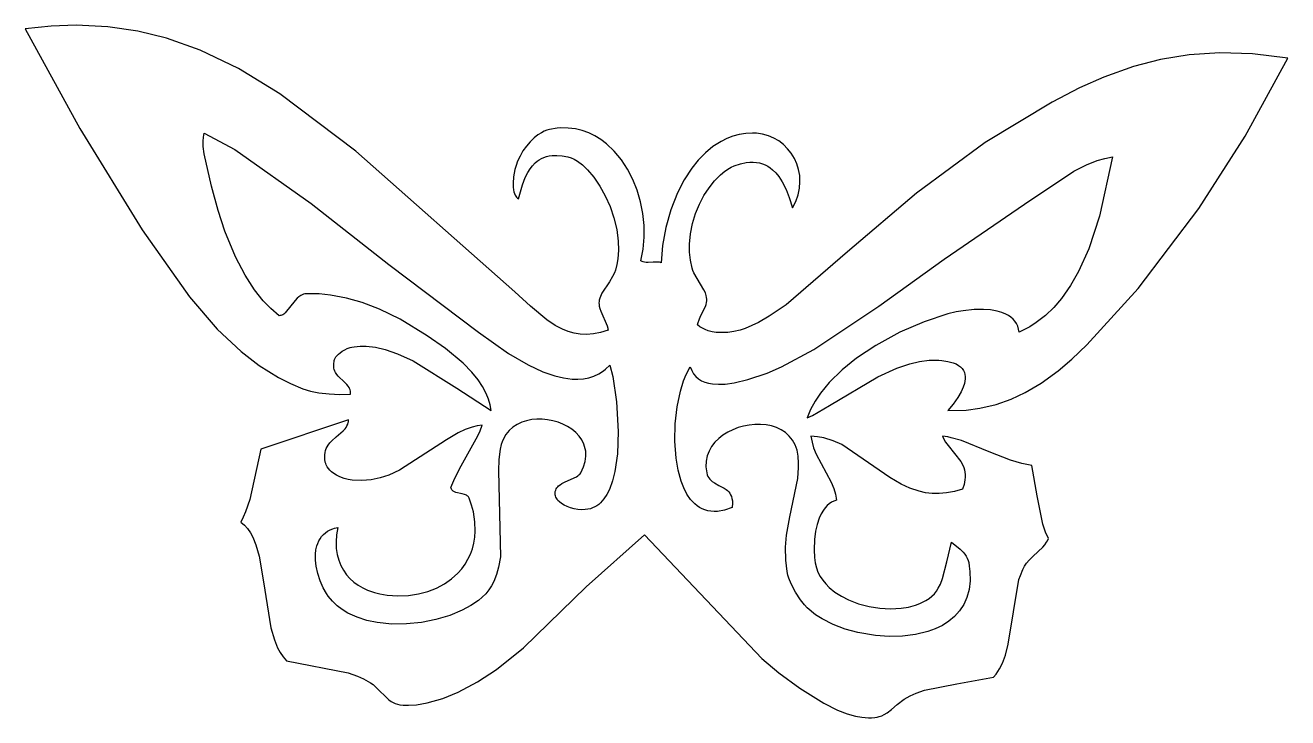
# Model space of a CAD drawing. Extents: x 0.16 to 6.56, y 0.16 to 3.67.
import ezdxf

# ---------------------------------------------------------------- set-up
doc = ezdxf.new("R2010")
doc.units = 0
doc.layers.add('BUTTERFLY1', color=7, linetype='CONTINUOUS')

msp = doc.modelspace()

# ---------------------------------------------------------------- linework, layer by layer
at = {"layer": 'BUTTERFLY1'}
msp.add_polyline3d([(1.4833, 0.4489, 4.6118), (1.7955, 0.3883, 4.6118), (1.8427, 0.3716, 4.6118), (1.8729, 0.3581, 4.6118), (1.9092, 0.3378, 4.6118), (1.9222, 0.3288, 4.6118), (1.9368, 0.3164, 4.6118), (2.0018, 0.2514, 4.6118), (2.0137, 0.2431, 4.6118), (2.0234, 0.2377, 4.6118), (2.0338, 0.2331, 4.6118), (2.0451, 0.2294, 4.6118), (2.0574, 0.2267, 4.6118), (2.0741, 0.2248, 4.6118), (2.101, 0.2242, 4.6118), (2.1419, 0.2269, 4.6118), (2.1683, 0.2306, 4.6118), (2.1963, 0.236, 4.6118), (2.2757, 0.2587, 4.6118), (2.3527, 0.2896, 4.6118), (2.4519, 0.3421, 4.6118), (2.5473, 0.4054, 4.6118), (2.6843, 0.5157, 4.6118), (3.0016, 0.8251, 4.6118), (3.298, 1.0878, 4.6118), (3.8927, 0.4609, 4.6118), (3.9786, 0.3888, 4.6118), (4.085, 0.3101, 4.6118), (4.2058, 0.2341, 4.6118), (4.2759, 0.1992, 4.6118), (4.3247, 0.1805, 4.6118), (4.366, 0.169, 4.6118), (4.3991, 0.1631, 4.6118), (4.432, 0.1606, 4.6118), (4.4484, 0.1607, 4.6118), (4.4646, 0.1619, 4.6118), (4.4757, 0.1636, 4.6118), (4.4862, 0.1662, 4.6118), (4.4993, 0.171, 4.6118), (4.5117, 0.177, 4.6118), (4.5264, 0.186, 4.6118), (4.5485, 0.2029, 4.6118), (4.5782, 0.2283, 4.6118), (4.6128, 0.2545, 4.6118), (4.6431, 0.2716, 4.6118), (4.6748, 0.2859, 4.6118), (4.7164, 0.3002, 4.6118), (4.8798, 0.3321, 4.6118), (5.0665, 0.3656, 4.6118), (5.0796, 0.3819, 4.6118), (5.0968, 0.4083, 4.6118), (5.111, 0.4369, 4.6118), (5.1263, 0.478, 4.6118), (5.1404, 0.5331, 4.6118), (5.1952, 0.8607, 4.6118), (5.2022, 0.8818, 4.6118), (5.2146, 0.9119, 4.6118), (5.2235, 0.9287, 4.6118), (5.2335, 0.9435, 4.6118), (5.2471, 0.9598, 4.6118), (5.2674, 0.9798, 4.6118), (5.3161, 1.0249, 4.6118), (5.326, 1.037, 4.6118), (5.3349, 1.0503, 4.6118), (5.3389, 1.0575, 4.6118), (5.3442, 1.0693, 4.6118), (5.3303, 1.1007, 4.6118), (5.3167, 1.1415, 4.6118), (5.288, 1.2852, 4.6118), (5.2609, 1.4396, 4.6118), (5.2104, 1.4491, 4.6118), (5.1525, 1.4657, 4.6118), (5.0433, 1.509, 4.6118), (4.9041, 1.5658, 4.6118), (4.8517, 1.5805, 4.6118), (4.834, 1.584, 4.6118), (4.8072, 1.5878, 4.6118), (4.814, 1.5727, 4.6118), (4.8224, 1.5584, 4.6118), (4.8355, 1.5404, 4.6118), (4.8999, 1.4602, 4.6118), (4.9082, 1.4451, 4.6118), (4.9149, 1.4291, 4.6118), (4.9183, 1.4178, 4.6118), (4.9207, 1.4059, 4.6118), (4.922, 1.3934, 4.6118), (4.9222, 1.3802, 4.6118), (4.9211, 1.3662, 4.6118), (4.9168, 1.3437, 4.6118), (4.909, 1.3193, 4.6118), (4.8678, 1.3076, 4.6118), (4.8286, 1.3003, 4.6118), (4.7912, 1.2971, 4.6118), (4.7555, 1.2976, 4.6118), (4.7213, 1.3016, 4.6118), (4.6886, 1.3086, 4.6118), (4.6418, 1.3242, 4.6118), (4.5974, 1.3448, 4.6118), (4.541, 1.3783, 4.6118), (4.2968, 1.5452, 4.6118), (4.2528, 1.5648, 4.6118), (4.2066, 1.579, 4.6118), (4.1743, 1.585, 4.6118), (4.1406, 1.5878, 4.6118), (4.1463, 1.5572, 4.6118), (4.1545, 1.5291, 4.6118), (4.1674, 1.4966, 4.6118), (4.1922, 1.4488, 4.6118), (4.2435, 1.355, 4.6118), (4.2564, 1.3225, 4.6118), (4.2645, 1.2943, 4.6118), (4.2702, 1.2637, 4.6118), (4.257, 1.2593, 4.6118), (4.2447, 1.2531, 4.6118), (4.2333, 1.2453, 4.6118), (4.2228, 1.2361, 4.6118), (4.2131, 1.2255, 4.6118), (4.2044, 1.2136, 4.6118), (4.1927, 1.1938, 4.6118), (4.1828, 1.1719, 4.6118), (4.1723, 1.1403, 4.6118), (4.1646, 1.1067, 4.6118), (4.1587, 1.0636, 4.6118), (4.1567, 1.0127, 4.6118), (4.1587, 0.9733, 4.6118), (4.1627, 0.9452, 4.6118), (4.1684, 0.9211, 4.6118), (4.1766, 0.8987, 4.6118), (4.1874, 0.8775, 4.6118), (4.2005, 0.8575, 4.6118), (4.2158, 0.8388, 4.6118), (4.2331, 0.8212, 4.6118), (4.2623, 0.7973, 4.6118), (4.295, 0.7762, 4.6118), (4.3306, 0.758, 4.6118), (4.3815, 0.7385, 4.6118), (4.4351, 0.7243, 4.6118), (4.4899, 0.7157, 4.6118), (4.5445, 0.7128, 4.6118), (4.5976, 0.7157, 4.6118), (4.6355, 0.7217, 4.6118), (4.6712, 0.7311, 4.6118), (4.6934, 0.7393, 4.6118), (4.7239, 0.7545, 4.6118), (4.74, 0.7651, 4.6118), (4.754, 0.7766, 4.6118), (4.7664, 0.7892, 4.6118), (4.7771, 0.8027, 4.6118), (4.7864, 0.8172, 4.6118), (4.7969, 0.8379, 4.6118), (4.8077, 0.8661, 4.6118), (4.8292, 0.9507, 4.6118), (4.8535, 1.0508, 4.6118), (4.8968, 1.0154, 4.6118), (4.913, 0.9993, 4.6118), (4.9213, 0.9892, 4.6118), (4.928, 0.9792, 4.6118), (4.9332, 0.9691, 4.6118), (4.9372, 0.9586, 4.6118), (4.9403, 0.9474, 4.6118), (4.9435, 0.9287, 4.6118), (4.9461, 0.9026, 4.6118), (4.9471, 0.8544, 4.6118), (4.942, 0.8105, 4.6118), (4.9312, 0.7706, 4.6118), (4.9152, 0.7347, 4.6118), (4.8943, 0.7027, 4.6118), (4.8691, 0.6744, 4.6118), (4.8398, 0.6499, 4.6118), (4.807, 0.6289, 4.6118), (4.7711, 0.6114, 4.6118), (4.7325, 0.5972, 4.6118), (4.6705, 0.582, 4.6118), (4.6049, 0.5739, 4.6118), (4.5371, 0.5723, 4.6118), (4.4685, 0.577, 4.6118), (4.3783, 0.5925, 4.6118), (4.3136, 0.6105, 4.6118), (4.253, 0.6336, 4.6118), (4.1978, 0.6614, 4.6118), (4.1648, 0.6825, 4.6118), (4.1221, 0.7174, 4.6118), (4.1081, 0.7325, 4.6118), (4.0881, 0.7586, 4.6118), (4.0632, 0.7975, 4.6118), (4.0413, 0.8396, 4.6118), (4.0294, 0.8685, 4.6118), (4.0244, 0.8843, 4.6118), (4.0202, 0.9026, 4.6118), (4.0135, 0.959, 4.6118), (4.0122, 1.025, 4.6118), (4.017, 1.0867, 4.6118), (4.0331, 1.1788, 4.6118), (4.0739, 1.3734, 4.6118), (4.078, 1.4286, 4.6118), (4.078, 1.4512, 4.6118), (4.0758, 1.4859, 4.6118), (4.0703, 1.5167, 4.6118), (4.0607, 1.5441, 4.6118), (4.0475, 1.5681, 4.6118), (4.0311, 1.5887, 4.6118), (4.0118, 1.6062, 4.6118), (3.9899, 1.6205, 4.6118), (3.966, 1.6317, 4.6118), (3.9403, 1.6399, 4.6118), (3.9133, 1.6453, 4.6118), (3.8853, 1.6478, 4.6118), (3.8568, 1.6476, 4.6118), (3.8281, 1.6447, 4.6118), (3.7996, 1.6392, 4.6118), (3.7716, 1.6313, 4.6118), (3.7446, 1.6209, 4.6118), (3.719, 1.6083, 4.6118), (3.6951, 1.5933, 4.6118), (3.6734, 1.5762, 4.6118), (3.6541, 1.557, 4.6118), (3.6378, 1.5358, 4.6118), (3.6247, 1.5127, 4.6118), (3.6153, 1.4877, 4.6118), (3.6099, 1.461, 4.6118), (3.609, 1.4326, 4.6118), (3.6128, 1.4026, 4.6118), (3.6155, 1.3927, 4.6118), (3.6191, 1.384, 4.6118), (3.6236, 1.3763, 4.6118), (3.6288, 1.3695, 4.6118), (3.6346, 1.3634, 4.6118), (3.641, 1.358, 4.6118), (3.6514, 1.3509, 4.6118), (3.6742, 1.3388, 4.6118), (3.7009, 1.3246, 4.6118), (3.7115, 1.3174, 4.6118), (3.718, 1.312, 4.6118), (3.724, 1.3058, 4.6118), (3.7293, 1.2989, 4.6118), (3.734, 1.291, 4.6118), (3.7378, 1.2822, 4.6118), (3.7408, 1.2722, 4.6118), (3.7427, 1.261, 4.6118), (3.7435, 1.2484, 4.6118), (3.7425, 1.2267, 4.6118), (3.703, 1.2131, 4.6118), (3.6667, 1.2069, 4.6118), (3.6497, 1.2063, 4.6118), (3.6336, 1.2074, 4.6118), (3.6182, 1.2101, 4.6118), (3.6035, 1.2142, 4.6118), (3.5896, 1.2198, 4.6118), (3.5765, 1.2268, 4.6118), (3.564, 1.2352, 4.6118), (3.5523, 1.2448, 4.6118), (3.531, 1.2675, 4.6118), (3.5123, 1.2945, 4.6118), (3.4964, 1.3254, 4.6118), (3.4829, 1.3596, 4.6118), (3.4674, 1.4161, 4.6118), (3.4571, 1.4774, 4.6118), (3.4511, 1.5636, 4.6118), (3.4532, 1.6513, 4.6118), (3.4628, 1.7367, 4.6118), (3.4792, 1.8159, 4.6118), (3.4955, 1.8687, 4.6118), (3.5081, 1.9, 4.6118), (3.5295, 1.9396, 4.6118), (3.5368, 1.9205, 4.6118), (3.5463, 1.904, 4.6118), (3.558, 1.89, 4.6118), (3.5715, 1.8785, 4.6118), (3.5868, 1.8691, 4.6118), (3.6037, 1.8619, 4.6118), (3.6221, 1.8567, 4.6118), (3.6416, 1.8532, 4.6118), (3.6728, 1.8512, 4.6118), (3.7058, 1.8525, 4.6118), (3.7516, 1.8586, 4.6118), (3.8212, 1.8748, 4.6118), (3.9183, 1.9077, 4.6118), (3.9924, 1.9396, 4.6118), (4.1563, 2.0275, 4.6118), (4.4842, 2.247, 4.6118), (4.8165, 2.4858, 4.6118), (5.2238, 2.7636, 4.6118), (5.4739, 2.9313, 4.6118), (5.5366, 2.9631, 4.6118), (5.5918, 2.9849, 4.6118), (5.6296, 2.9962, 4.6118), (5.6683, 3.0043, 4.6118), (5.6024, 2.7041, 4.6118), (5.5486, 2.5385, 4.6118), (5.4971, 2.4228, 4.6118), (5.4565, 2.3515, 4.6118), (5.4103, 2.286, 4.6118), (5.3716, 2.2412, 4.6118), (5.3291, 2.2005, 4.6118), (5.2828, 2.1644, 4.6118), (5.2495, 2.1431, 4.6118), (5.1961, 2.1155, 4.6118), (5.1932, 2.1313, 4.6118), (5.1885, 2.1458, 4.6118), (5.1822, 2.1589, 4.6118), (5.1743, 2.1708, 4.6118), (5.1649, 2.1814, 4.6118), (5.1542, 2.1909, 4.6118), (5.1423, 2.1993, 4.6118), (5.1292, 2.2065, 4.6118), (5.1077, 2.2155, 4.6118), (5.0842, 2.2223, 4.6118), (5.0504, 2.2282, 4.6118), (5.0147, 2.2308, 4.6118), (4.9684, 2.2301, 4.6118), (4.9127, 2.2243, 4.6118), (4.8769, 2.218, 4.6118), (4.835, 2.2081, 4.6118), (4.7146, 2.1684, 4.6118), (4.5909, 2.1147, 4.6118), (4.4696, 2.0486, 4.6118), (4.3722, 1.9833, 4.6118), (4.2983, 1.9238, 4.6118), (4.2334, 1.8602, 4.6118), (4.1894, 1.8068, 4.6118), (4.1617, 1.7655, 4.6118), (4.1391, 1.7233, 4.6118), (4.1221, 1.6803, 4.6118), (4.148, 1.6923, 4.6118), (4.2348, 1.7432, 4.6118), (4.4796, 1.8886, 4.6118), (4.5768, 1.9325, 4.6118), (4.6425, 1.9546, 4.6118), (4.6916, 1.9661, 4.6118), (4.7403, 1.9726, 4.6118), (4.7882, 1.9733, 4.6118), (4.8039, 1.9721, 4.6118), (4.835, 1.9674, 4.6118), (4.8618, 1.9601, 4.6118), (4.8766, 1.954, 4.6118), (4.8891, 1.947, 4.6118), (4.8994, 1.9392, 4.6118), (4.9077, 1.9306, 4.6118), (4.9141, 1.9213, 4.6118), (4.9186, 1.9114, 4.6118), (4.9215, 1.901, 4.6118), (4.9228, 1.8901, 4.6118), (4.9226, 1.8788, 4.6118), (4.9212, 1.8672, 4.6118), (4.9186, 1.8554, 4.6118), (4.9126, 1.8373, 4.6118), (4.9017, 1.8131, 4.6118), (4.8845, 1.7834, 4.6118), (4.8614, 1.7503, 4.6118), (4.835, 1.7174, 4.6118), (4.9274, 1.7204, 4.6118), (4.9969, 1.7296, 4.6118), (5.0788, 1.7488, 4.6118), (5.1554, 1.7756, 4.6118), (5.2272, 1.809, 4.6118), (5.3076, 1.8563, 4.6118), (5.3942, 1.9196, 4.6118), (5.4632, 1.9786, 4.6118), (5.5386, 2.0507, 4.6118), (5.7994, 2.3369, 4.6118), (6.1068, 2.7424, 4.6118), (6.3413, 3.1084, 4.6118), (6.5571, 3.5043, 4.6118), (6.3783, 3.5269, 4.6118), (6.2123, 3.5322, 4.6118), (6.0576, 3.5221, 4.6118), (5.9127, 3.4984, 4.6118), (5.7761, 3.4629, 4.6118), (5.6255, 3.4089, 4.6118), (5.5021, 3.3539, 4.6118), (5.3627, 3.2821, 4.6118), (5.0239, 3.0765, 4.6118), (4.676, 2.8204, 4.6118), (4.3258, 2.5229, 4.6118), (4.0158, 2.2544, 4.6118), (3.9297, 2.1957, 4.6118), (3.8746, 2.1645, 4.6118), (3.8073, 2.134, 4.6118), (3.7828, 2.1259, 4.6118), (3.7501, 2.1183, 4.6118), (3.7195, 2.1142, 4.6118), (3.6877, 2.1129, 4.6118), (3.6612, 2.1144, 4.6118), (3.6403, 2.1177, 4.6118), (3.6201, 2.1229, 4.6118), (3.6055, 2.1283, 4.6118), (3.5917, 2.135, 4.6118), (3.5786, 2.143, 4.6118), (3.5666, 2.1525, 4.6118), (3.5692, 2.1645, 4.6118), (3.5737, 2.1785, 4.6118), (3.5818, 2.1967, 4.6118), (3.6061, 2.2453, 4.6118), (3.6094, 2.2553, 4.6118), (3.6117, 2.2657, 4.6118), (3.6127, 2.2737, 4.6118), (3.6128, 2.2822, 4.6118), (3.6119, 2.2918, 4.6118), (3.6099, 2.3015, 4.6118), (3.6058, 2.3144, 4.6118), (3.5986, 2.3304, 4.6118), (3.582, 2.3591, 4.6118), (3.5481, 2.4153, 4.6118), (3.5427, 2.4275, 4.6118), (3.5388, 2.4396, 4.6118), (3.5305, 2.4799, 4.6118), (3.5263, 2.5204, 4.6118), (3.5259, 2.5608, 4.6118), (3.5307, 2.6141, 4.6118), (3.541, 2.6661, 4.6118), (3.5561, 2.7161, 4.6118), (3.5755, 2.7634, 4.6118), (3.5985, 2.8075, 4.6118), (3.6244, 2.8476, 4.6118), (3.6525, 2.883, 4.6118), (3.6823, 2.9131, 4.6118), (3.7053, 2.9318, 4.6118), (3.7285, 2.9469, 4.6118), (3.7363, 2.9511, 4.6118), (3.7517, 2.958, 4.6118), (3.7834, 2.9687, 4.6118), (3.8127, 2.9752, 4.6118), (3.8311, 2.9772, 4.6118), (3.8484, 2.9776, 4.6118), (3.8649, 2.9763, 4.6118), (3.8805, 2.9735, 4.6118), (3.8952, 2.9691, 4.6118), (3.9092, 2.9634, 4.6118), (3.9223, 2.9564, 4.6118), (3.9347, 2.9482, 4.6118), (3.9464, 2.9387, 4.6118), (3.9627, 2.9226, 4.6118), (3.9775, 2.9042, 4.6118), (3.9952, 2.8768, 4.6118), (4.0145, 2.8386, 4.6118), (4.031, 2.7972, 4.6118), (4.048, 2.7451, 4.6118), (4.0644, 2.7785, 4.6118), (4.076, 2.8119, 4.6118), (4.0829, 2.845, 4.6118), (4.0854, 2.8776, 4.6118), (4.0838, 2.9093, 4.6118), (4.0784, 2.9398, 4.6118), (4.0693, 2.969, 4.6118), (4.0568, 2.9965, 4.6118), (4.0412, 3.0221, 4.6118), (4.0227, 3.0455, 4.6118), (4.0016, 3.0664, 4.6118), (3.9781, 3.0845, 4.6118), (3.9525, 3.0996, 4.6118), (3.925, 3.1114, 4.6118), (3.8958, 3.1196, 4.6118), (3.8756, 3.123, 4.6118), (3.8653, 3.124, 4.6118), (3.8443, 3.1247, 4.6118), (3.8102, 3.1225, 4.6118), (3.7772, 3.117, 4.6118), (3.7455, 3.1084, 4.6118), (3.7151, 3.0968, 4.6118), (3.6858, 3.0824, 4.6118), (3.6444, 3.056, 4.6118), (3.6058, 3.0242, 4.6118), (3.5701, 2.9876, 4.6118), (3.5374, 2.9468, 4.6118), (3.4985, 2.8869, 4.6118), (3.4649, 2.8219, 4.6118), (3.4307, 2.7354, 4.6118), (3.4053, 2.6458, 4.6118), (3.3888, 2.5555, 4.6118), (3.3814, 2.4673, 4.6118), (3.3781, 2.4686, 4.6118), (3.3729, 2.4699, 4.6118), (3.3675, 2.4706, 4.6118), (3.36, 2.4709, 4.6118), (3.3419, 2.4698, 4.6118), (3.3162, 2.4681, 4.6118), (3.3053, 2.4687, 4.6118), (3.2966, 2.4701, 4.6118), (3.2901, 2.4719, 4.6118), (3.2859, 2.4735, 4.6118), (3.2795, 2.4766, 4.6118), (3.291, 2.5358, 4.6118), (3.2963, 2.5962, 4.6118), (3.2956, 2.6569, 4.6118), (3.2892, 2.7174, 4.6118), (3.2773, 2.7768, 4.6118), (3.2602, 2.8344, 4.6118), (3.2382, 2.8895, 4.6118), (3.2114, 2.9413, 4.6118), (3.1801, 2.989, 4.6118), (3.1445, 3.0321, 4.6118), (3.1049, 3.0696, 4.6118), (3.0764, 3.0913, 4.6118), (3.0464, 3.1099, 4.6118), (3.0147, 3.1253, 4.6118), (2.9816, 3.1373, 4.6118), (2.9472, 3.1457, 4.6118), (2.9114, 3.1502, 4.6118), (2.8743, 3.1507, 4.6118), (2.8554, 3.1493, 4.6118), (2.8166, 3.1432, 4.6118), (2.8025, 3.1393, 4.6118), (2.7885, 3.1338, 4.6118), (2.7747, 3.1267, 4.6118), (2.7566, 3.115, 4.6118), (2.7391, 3.101, 4.6118), (2.7183, 3.0809, 4.6118), (2.6991, 3.0583, 4.6118), (2.6817, 3.0339, 4.6118), (2.6667, 3.0082, 4.6118), (2.6542, 2.9818, 4.6118), (2.6464, 2.9605, 4.6118), (2.6407, 2.9395, 4.6118), (2.6341, 2.9024, 4.6118), (2.6314, 2.871, 4.6118), (2.6318, 2.8498, 4.6118), (2.6334, 2.8362, 4.6118), (2.6354, 2.8266, 4.6118), (2.6382, 2.8177, 4.6118), (2.6419, 2.8095, 4.6118), (2.6449, 2.8046, 4.6118), (2.6484, 2.8002, 4.6118), (2.6523, 2.7962, 4.6118), (2.6545, 2.7945, 4.6118), (2.6592, 2.7914, 4.6118), (2.6794, 2.863, 4.6118), (2.6933, 2.899, 4.6118), (2.7062, 2.9252, 4.6118), (2.7173, 2.943, 4.6118), (2.7296, 2.9592, 4.6118), (2.7433, 2.9735, 4.6118), (2.7533, 2.9819, 4.6118), (2.764, 2.9894, 4.6118), (2.7755, 2.9959, 4.6118), (2.7877, 3.0013, 4.6118), (2.8008, 3.0057, 4.6118), (2.8148, 3.0089, 4.6118), (2.8297, 3.011, 4.6118), (2.8539, 3.0117, 4.6118), (2.8803, 3.0096, 4.6118), (2.9092, 3.0043, 4.6118), (2.9252, 2.9994, 4.6118), (2.9416, 2.9919, 4.6118), (2.9582, 2.9819, 4.6118), (2.9833, 2.9628, 4.6118), (3.0082, 2.9389, 4.6118), (3.0405, 2.9006, 4.6118), (3.071, 2.8559, 4.6118), (3.0987, 2.8059, 4.6118), (3.1228, 2.7518, 4.6118), (3.1423, 2.6947, 4.6118), (3.1565, 2.6357, 4.6118), (3.1642, 2.5759, 4.6118), (3.1653, 2.5312, 4.6118), (3.162, 2.4872, 4.6118), (3.1571, 2.4584, 4.6118), (3.1499, 2.4303, 4.6118), (3.1446, 2.4157, 4.6118), (3.1361, 2.3981, 4.6118), (3.1195, 2.3711, 4.6118), (3.0815, 2.3131, 4.6118), (3.0739, 2.297, 4.6118), (3.0704, 2.2872, 4.6118), (3.068, 2.2772, 4.6118), (3.067, 2.2705, 4.6118), (3.0666, 2.2636, 4.6118), (3.0669, 2.2552, 4.6118), (3.0681, 2.2468, 4.6118), (3.0708, 2.2357, 4.6118), (3.0756, 2.222, 4.6118), (3.1086, 2.1478, 4.6118), (3.1114, 2.1364, 4.6118), (3.1123, 2.1306, 4.6118), (3.1129, 2.1248, 4.6118), (3.0748, 2.1131, 4.6118), (3.0386, 2.1062, 4.6118), (3.0042, 2.1037, 4.6118), (2.9714, 2.1052, 4.6118), (2.9402, 2.1104, 4.6118), (2.9103, 2.1189, 4.6118), (2.8817, 2.1303, 4.6118), (2.8452, 2.1494, 4.6118), (2.8018, 2.1785, 4.6118), (2.72, 2.2473, 4.6118), (2.6407, 2.3192, 4.6118), (1.8352, 3.0321, 4.6118), (1.4498, 3.3236, 4.6118), (1.2394, 3.452, 4.6118), (1.0463, 3.5444, 4.6118), (0.8749, 3.6051, 4.6118), (0.73, 3.6408, 4.6118), (0.5775, 3.6633, 4.6118), (0.4169, 3.6713, 4.6118), (0.2907, 3.6667, 4.6118), (0.1594, 3.6524, 4.6118), (0.4368, 3.1477, 4.6118), (0.7519, 2.634, 4.6118), (0.991, 2.2941, 4.6118), (1.1323, 2.1311, 4.6118), (1.253, 2.0171, 4.6118), (1.3453, 1.9458, 4.6118), (1.4427, 1.885, 4.6118), (1.5037, 1.8543, 4.6118), (1.5667, 1.8285, 4.6118), (1.6041, 1.8169, 4.6118), (1.6466, 1.8079, 4.6118), (1.6992, 1.8019, 4.6118), (1.7528, 1.7999, 4.6118), (1.8074, 1.8007, 4.6118), (1.8078, 1.8086, 4.6118), (1.8072, 1.816, 4.6118), (1.8056, 1.8229, 4.6118), (1.8032, 1.8294, 4.6118), (1.8001, 1.8355, 4.6118), (1.7963, 1.8413, 4.6118), (1.7896, 1.8495, 4.6118), (1.7765, 1.8625, 4.6118), (1.7456, 1.8918, 4.6118), (1.7382, 1.9008, 4.6118), (1.7319, 1.9106, 4.6118), (1.7284, 1.9178, 4.6118), (1.7256, 1.9254, 4.6118), (1.7236, 1.9335, 4.6118), (1.7224, 1.9423, 4.6118), (1.7223, 1.9518, 4.6118), (1.7226, 1.9568, 4.6118), (1.7241, 1.9674, 4.6118), (1.725, 1.9715, 4.6118), (1.7272, 1.9776, 4.6118), (1.7301, 1.9836, 4.6118), (1.7337, 1.9895, 4.6118), (1.7396, 1.9971, 4.6118), (1.7466, 2.0044, 4.6118), (1.7546, 2.0113, 4.6118), (1.7658, 2.0193, 4.6118), (1.7782, 2.0263, 4.6118), (1.7915, 2.0323, 4.6118), (1.8055, 2.037, 4.6118), (1.8142, 2.0393, 4.6118), (1.8259, 2.0414, 4.6118), (1.8566, 2.0442, 4.6118), (1.8876, 2.044, 4.6118), (1.9348, 2.0386, 4.6118), (1.9825, 2.0278, 4.6118), (2.0463, 2.0061, 4.6118), (2.1255, 1.9698, 4.6118), (2.3459, 1.8319, 4.6118), (2.5203, 1.7174, 4.6118), (2.5149, 1.7473, 4.6118), (2.5066, 1.7761, 4.6118), (2.4957, 1.8039, 4.6118), (2.4773, 1.8394, 4.6118), (2.4552, 1.8732, 4.6118), (2.423, 1.9132, 4.6118), (2.3791, 1.958, 4.6118), (2.2892, 2.0321, 4.6118), (2.1963, 2.097, 4.6118), (2.0597, 2.1805, 4.6118), (1.9544, 2.2322, 4.6118), (1.8668, 2.2658, 4.6118), (1.7878, 2.2882, 4.6118), (1.7055, 2.3034, 4.6118), (1.6488, 2.3089, 4.6118), (1.5759, 2.3099, 4.6118), (1.5688, 2.3078, 4.6118), (1.562, 2.3049, 4.6118), (1.5555, 2.3014, 4.6118), (1.5464, 2.2951, 4.6118), (1.5378, 2.2876, 4.6118), (1.5272, 2.2764, 4.6118), (1.4763, 2.2126, 4.6118), (1.4693, 2.2068, 4.6118), (1.4645, 2.2037, 4.6118), (1.4595, 2.2013, 4.6118), (1.4544, 2.1997, 4.6118), (1.4517, 2.1992, 4.6118), (1.4463, 2.1988, 4.6118), (1.4043, 2.2349, 4.6118), (1.3654, 2.275, 4.6118), (1.3209, 2.3305, 4.6118), (1.273, 2.4038, 4.6118), (1.2242, 2.4971, 4.6118), (1.1714, 2.6266, 4.6118), (1.137, 2.7324, 4.6118), (1.1037, 2.8562, 4.6118), (1.0656, 3.0189, 4.6118), (1.0618, 3.0568, 4.6118), (1.0616, 3.0833, 4.6118), (1.0632, 3.1042, 4.6118), (1.0667, 3.1247, 4.6118), (1.2216, 3.0408, 4.6118), (1.6089, 2.7677, 4.6118), (2.0018, 2.4581, 4.6118), (2.4555, 2.1155, 4.6118), (2.6082, 2.0069, 4.6118), (2.708, 1.9493, 4.6118), (2.7827, 1.915, 4.6118), (2.8429, 1.8942, 4.6118), (2.8877, 1.8835, 4.6118), (2.9315, 1.8778, 4.6118), (2.96, 1.8771, 4.6118), (2.9879, 1.8792, 4.6118), (3.0148, 1.8842, 4.6118), (3.0408, 1.8924, 4.6118), (3.0657, 1.9039, 4.6118), (3.0893, 1.919, 4.6118), (3.1006, 1.928, 4.6118), (3.1221, 1.9488, 4.6118), (3.1367, 1.8898, 4.6118), (3.1558, 1.7622, 4.6118), (3.1643, 1.6125, 4.6118), (3.16, 1.4985, 4.6118), (3.1475, 1.4095, 4.6118), (3.1354, 1.361, 4.6118), (3.1194, 1.3177, 4.6118), (3.1065, 1.2921, 4.6118), (3.0917, 1.2697, 4.6118), (3.0748, 1.2507, 4.6118), (3.0656, 1.2425, 4.6118), (3.0558, 1.2354, 4.6118), (3.0455, 1.2293, 4.6118), (3.0346, 1.2242, 4.6118), (3.0231, 1.2202, 4.6118), (3.011, 1.2174, 4.6118), (2.9972, 1.2156, 4.6118), (2.9784, 1.215, 4.6118), (2.9595, 1.2164, 4.6118), (2.9408, 1.2196, 4.6118), (2.9228, 1.2245, 4.6118), (2.9057, 1.2309, 4.6118), (2.89, 1.2386, 4.6118), (2.876, 1.2475, 4.6118), (2.8669, 1.2548, 4.6118), (2.8591, 1.2626, 4.6118), (2.8547, 1.2681, 4.6118), (2.851, 1.2737, 4.6118), (2.8481, 1.2795, 4.6118), (2.8459, 1.2855, 4.6118), (2.8446, 1.2915, 4.6118), (2.8443, 1.2946, 4.6118), (2.8444, 1.3007, 4.6118), (2.8454, 1.3078, 4.6118), (2.8474, 1.3144, 4.6118), (2.8501, 1.3204, 4.6118), (2.8535, 1.3259, 4.6118), (2.8576, 1.331, 4.6118), (2.8623, 1.3357, 4.6118), (2.8702, 1.3421, 4.6118), (2.8792, 1.3478, 4.6118), (2.8955, 1.3562, 4.6118), (2.9521, 1.382, 4.6118), (2.9601, 1.3874, 4.6118), (2.9649, 1.3913, 4.6118), (2.969, 1.3956, 4.6118), (2.9708, 1.3978, 4.6118), (2.974, 1.4026, 4.6118), (2.988, 1.4319, 4.6118), (2.9966, 1.46, 4.6118), (3.0003, 1.4868, 4.6118), (2.9995, 1.5122, 4.6118), (2.9974, 1.5243, 4.6118), (2.9904, 1.5474, 4.6118), (2.9797, 1.569, 4.6118), (2.9657, 1.5887, 4.6118), (2.9488, 1.6067, 4.6118), (2.9293, 1.6228, 4.6118), (2.9077, 1.6369, 4.6118), (2.8842, 1.6489, 4.6118), (2.8593, 1.6587, 4.6118), (2.8333, 1.6663, 4.6118), (2.8066, 1.6715, 4.6118), (2.7796, 1.6742, 4.6118), (2.7526, 1.6744, 4.6118), (2.7259, 1.6719, 4.6118), (2.7001, 1.6667, 4.6118), (2.6753, 1.6587, 4.6118), (2.6521, 1.6478, 4.6118), (2.6307, 1.6338, 4.6118), (2.6116, 1.6168, 4.6118), (2.595, 1.5965, 4.6118), (2.5878, 1.5852, 4.6118), (2.5759, 1.56, 4.6118), (2.5713, 1.5461, 4.6118), (2.5659, 1.522, 4.6118), (2.5597, 1.4698, 4.6118), (2.5574, 1.4118, 4.6118), (2.567, 0.9758, 4.6118), (2.5581, 0.9234, 4.6118), (2.5477, 0.8863, 4.6118), (2.5338, 0.8514, 4.6118), (2.5222, 0.8295, 4.6118), (2.5088, 0.8088, 4.6118), (2.4932, 0.7893, 4.6118), (2.4755, 0.7712, 4.6118), (2.4555, 0.7545, 4.6118), (2.4174, 0.729, 4.6118), (2.3742, 0.7061, 4.6118), (2.3103, 0.6798, 4.6118), (2.2407, 0.659, 4.6118), (2.1674, 0.6442, 4.6118), (2.0922, 0.6362, 4.6118), (2.0169, 0.6355, 4.6118), (1.9435, 0.6428, 4.6118), (1.8907, 0.6538, 4.6118), (1.8408, 0.6698, 4.6118), (1.7945, 0.6912, 4.6118), (1.766, 0.7086, 4.6118), (1.7398, 0.7284, 4.6118), (1.7159, 0.751, 4.6118), (1.6948, 0.7762, 4.6118), (1.6853, 0.7899, 4.6118), (1.6685, 0.8193, 4.6118), (1.6534, 0.8544, 4.6118), (1.6415, 0.8916, 4.6118), (1.6334, 0.9297, 4.6118), (1.6302, 0.9601, 4.6118), (1.6303, 0.9898, 4.6118), (1.6327, 1.0112, 4.6118), (1.6373, 1.0316, 4.6118), (1.6416, 1.0445, 4.6118), (1.647, 1.0567, 4.6118), (1.6536, 1.0683, 4.6118), (1.6613, 1.0791, 4.6118), (1.6702, 1.089, 4.6118), (1.6803, 1.098, 4.6118), (1.6918, 1.106, 4.6118), (1.7045, 1.1128, 4.6118), (1.7187, 1.1186, 4.6118), (1.7263, 1.121, 4.6118), (1.7426, 1.1248, 4.6118), (1.7366, 1.0871, 4.6118), (1.7343, 1.0517, 4.6118), (1.7355, 1.0186, 4.6118), (1.7401, 0.9877, 4.6118), (1.7477, 0.959, 4.6118), (1.7582, 0.9325, 4.6118), (1.7714, 0.9082, 4.6118), (1.787, 0.886, 4.6118), (1.8048, 0.866, 4.6118), (1.8247, 0.8482, 4.6118), (1.8463, 0.8324, 4.6118), (1.8696, 0.8188, 4.6118), (1.8942, 0.8072, 4.6118), (1.9287, 0.795, 4.6118), (1.9557, 0.7882, 4.6118), (1.9926, 0.7822, 4.6118), (2.0483, 0.7788, 4.6118), (2.1015, 0.7809, 4.6118), (2.1519, 0.7882, 4.6118), (2.1993, 0.8005, 4.6118), (2.2433, 0.8175, 4.6118), (2.2837, 0.839, 4.6118), (2.3201, 0.8647, 4.6118), (2.3523, 0.8942, 4.6118), (2.3712, 0.9159, 4.6118), (2.3881, 0.9392, 4.6118), (2.4027, 0.9639, 4.6118), (2.4151, 0.99, 4.6118), (2.425, 1.0173, 4.6118), (2.4326, 1.0459, 4.6118), (2.4376, 1.0756, 4.6118), (2.4399, 1.1063, 4.6118), (2.4384, 1.1543, 4.6118), (2.4304, 1.2041, 4.6118), (2.4213, 1.2382, 4.6118), (2.4092, 1.273, 4.6118), (2.4074, 1.277, 4.6118), (2.405, 1.2806, 4.6118), (2.4021, 1.2836, 4.6118), (2.3988, 1.2863, 4.6118), (2.3952, 1.2886, 4.6118), (2.3912, 1.2905, 4.6118), (2.3847, 1.2929, 4.6118), (2.3729, 1.2959, 4.6118), (2.3415, 1.3031, 4.6118), (2.3351, 1.3056, 4.6118), (2.3312, 1.3076, 4.6118), (2.3277, 1.3099, 4.6118), (2.3245, 1.3127, 4.6118), (2.3218, 1.3159, 4.6118), (2.3195, 1.3195, 4.6118), (2.3178, 1.3237, 4.6118), (2.3166, 1.3285, 4.6118), (2.3356, 1.3757, 4.6118), (2.3679, 1.4378, 4.6118), (2.4527, 1.5891, 4.6118), (2.464, 1.6156, 4.6118), (2.474, 1.6433, 4.6118), (2.4493, 1.64, 4.6118), (2.4249, 1.6344, 4.6118), (2.3887, 1.6218, 4.6118), (2.3529, 1.6052, 4.6118), (2.2934, 1.5703, 4.6118), (2.0563, 1.4158, 4.6118), (2.0011, 1.3911, 4.6118), (1.9579, 1.377, 4.6118), (1.9128, 1.3675, 4.6118), (1.8658, 1.3635, 4.6118), (1.8167, 1.3655, 4.6118), (1.7964, 1.3688, 4.6118), (1.7751, 1.3743, 4.6118), (1.7537, 1.3822, 4.6118), (1.7364, 1.3906, 4.6118), (1.7234, 1.3986, 4.6118), (1.7115, 1.4077, 4.6118), (1.7034, 1.4154, 4.6118), (1.6961, 1.4236, 4.6118), (1.6899, 1.4326, 4.6118), (1.6847, 1.4422, 4.6118), (1.682, 1.449, 4.6118), (1.6798, 1.4561, 4.6118), (1.679, 1.4598, 4.6118), (1.6778, 1.4674, 4.6118), (1.6769, 1.4807, 4.6118), (1.6772, 1.4931, 4.6118), (1.6787, 1.5045, 4.6118), (1.6813, 1.5151, 4.6118), (1.6848, 1.5249, 4.6118), (1.6892, 1.534, 4.6118), (1.6943, 1.5425, 4.6118), (1.7032, 1.5543, 4.6118), (1.7131, 1.565, 4.6118), (1.735, 1.5845, 4.6118), (1.7708, 1.6156, 4.6118), (1.7798, 1.6257, 4.6118), (1.7851, 1.6328, 4.6118), (1.7896, 1.6403, 4.6118), (1.7933, 1.6484, 4.6118), (1.796, 1.657, 4.6118), (1.797, 1.6615, 4.6118), (1.7981, 1.6711, 4.6118), (1.3537, 1.5229, 4.6118), (1.2974, 1.2676, 4.6118), (1.2756, 1.2044, 4.6118), (1.2644, 1.1779, 4.6118), (1.2519, 1.1526, 4.6118), (1.27, 1.1374, 4.6118), (1.286, 1.1194, 4.6118), (1.3001, 1.0987, 4.6118), (1.3124, 1.0757, 4.6118), (1.328, 1.0371, 4.6118), (1.3443, 0.9796, 4.6118), (1.3668, 0.8502, 4.6118), (1.4045, 0.6161, 4.6118), (1.4218, 0.5564, 4.6118), (1.4384, 0.5159, 4.6118), (1.4515, 0.4913, 4.6118), (1.4664, 0.4689, 4.6118)], close=True, dxfattribs=at)

doc.saveas('drawing.dxf')
